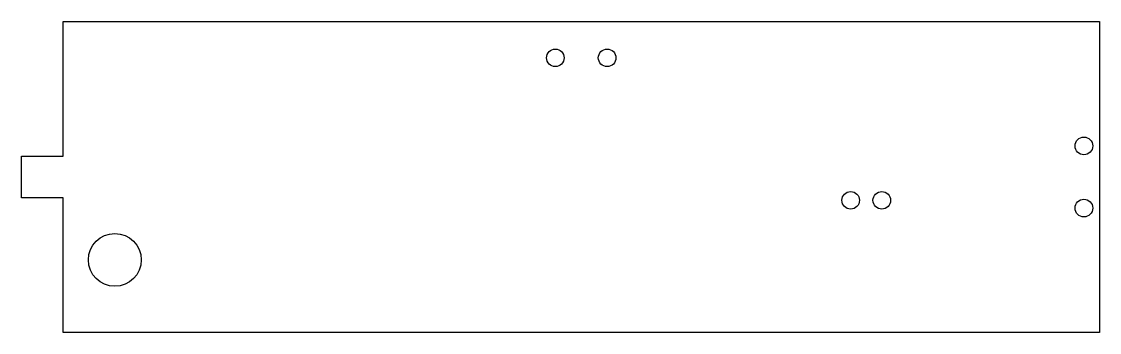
# Model space of a CAD drawing. Header units: millimetres. Extents: x -108 to 100, y 20 to 80.
import ezdxf

# ---------------------------------------------------------------- set-up
doc = ezdxf.new("R2010")
doc.units = ezdxf.units.MM
doc.layers.add('CUT', color=7, linetype='Continuous')
doc.layers.add('HOLES', color=1, linetype='Continuous')

msp = doc.modelspace()

# ---------------------------------------------------------------- linework, layer by layer
at = {"layer": 'CUT'}
msp.add_lwpolyline([(-100, 80), (100, 80), (100, 20), (-100, 20), (-100, 46), (-108, 46), (-108, 54), (-100, 54)], close=True, dxfattribs=at)
at = {"layer": 'HOLES'}
for centre, radius in [((-5, 73), 1.7), ((5, 73), 1.7), ((97, 56), 1.7), ((52, 45.5), 1.7), ((58, 45.5), 1.7), ((97, 44), 1.7), ((-90, 34), 5.1)]:
    msp.add_circle(centre, radius, dxfattribs=at)

doc.saveas('drawing.dxf')
